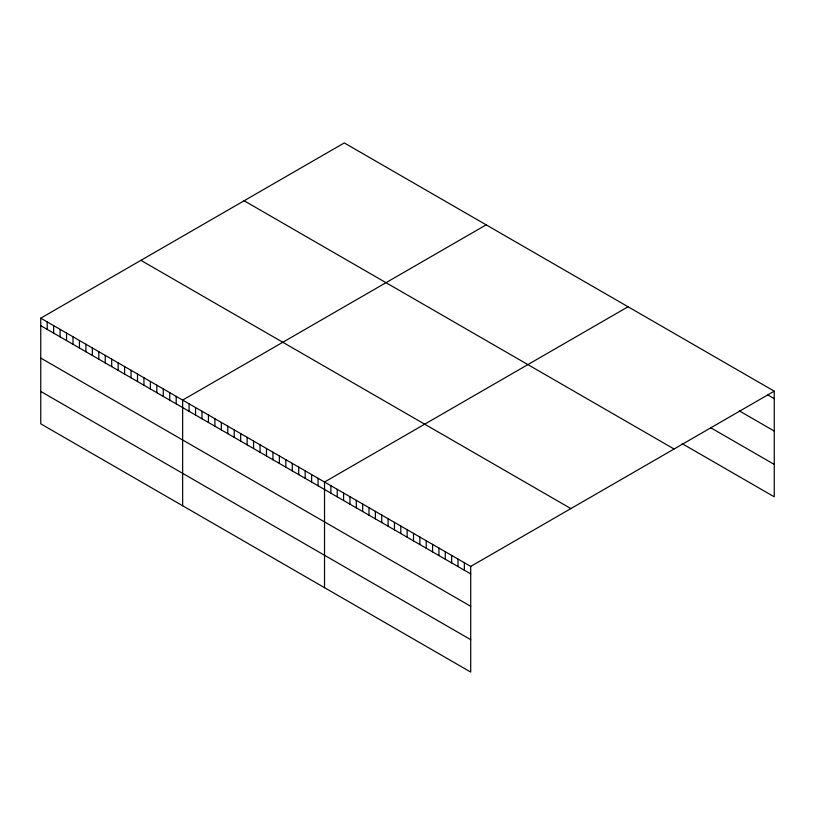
<?xml version="1.0" encoding="UTF-8"?>
<svg xmlns="http://www.w3.org/2000/svg" width="815" height="815" viewBox="0 0 815 815"><rect width="100%" height="100%" fill="white"/><g stroke="black" fill="none" stroke-linecap="round" stroke-linejoin="round"><path stroke-width="1.22" d="M40.75 318.176L470.713 566.415L470.713 672.069L40.75 423.831L40.75 318.176L344.287 142.931L774.25 391.169L774.25 496.824L682.084 443.615M486.178 224.848L182.642 400.094L182.642 505.748M628.059 306.766L324.523 482.011L324.523 587.666M470.713 566.415L774.25 391.169M767.893 394.99L774.25 398.657M739.297 410.872L774.25 431.054M710.69 427.732L774.25 464.428M244.123 200.765L674.087 449.004M140.913 260.342L570.877 508.58M40.75 325.664L470.713 573.903M40.75 358.06L470.713 606.299M40.75 391.434L470.713 639.673M464.356 562.747L464.356 570.235M457.999 559.08L457.999 566.568M451.642 555.402L451.642 562.89M445.285 551.735L445.285 559.222M438.928 548.067L438.928 555.555M432.582 544.4L432.582 551.887M426.225 540.722L426.225 548.22M419.868 537.054L419.868 544.542M413.511 533.387L413.511 540.875M407.154 529.719L407.154 537.207M400.797 526.052L400.797 533.54M394.44 522.374L394.44 529.872M388.083 518.707L388.083 526.195M381.726 515.039L381.726 522.527M375.369 511.372L375.369 518.86M369.022 507.704L369.022 515.192M362.665 504.027L362.665 511.525M356.308 500.359L356.308 507.847M349.951 496.692L349.951 504.179M343.594 493.024L343.594 500.512M337.237 489.357L337.237 496.844M330.88 485.679L330.88 493.177M318.074 478.293L318.074 485.781M311.625 474.564L311.625 482.052M305.177 470.846L305.177 478.334M298.728 467.117L298.728 474.605M292.279 463.399L292.279 470.887M285.831 459.67L285.831 467.158M279.382 455.952L279.382 463.44M272.933 452.223L272.933 459.711M266.485 448.505L266.485 455.993M260.036 444.776L260.036 452.264M253.577 441.058L253.577 448.545M247.128 437.329L247.128 444.817M240.68 433.611L240.68 441.098M234.231 429.882L234.231 437.37M227.782 426.163L227.782 433.651M221.334 422.435L221.334 429.923M214.885 418.716L214.885 426.204M208.436 414.988L208.436 422.476M201.988 411.269L201.988 418.757M195.539 407.541L195.539 415.029M189.09 403.822L189.09 411.31M176.193 396.375L176.193 403.863M169.734 392.647L169.734 400.134M163.285 388.928L163.285 396.416M156.837 385.2L156.837 392.687M150.388 381.481L150.388 388.969M143.939 377.753L143.939 385.24M137.491 374.034L137.491 381.522M131.042 370.305L131.042 377.793M124.593 366.587L124.593 374.075M118.144 362.858L118.144 370.346M111.696 359.14L111.696 366.628M105.247 355.411L105.247 362.899M98.798 351.693L98.798 359.181M92.35 347.964L92.35 355.452M85.901 344.246L85.901 351.734M79.442 340.517L79.442 348.005M72.993 336.799L72.993 344.287M66.545 333.07L66.545 340.558M60.096 329.352L60.096 336.839M53.647 325.623L53.647 333.111M47.199 321.905L47.199 329.392"/></g></svg>
